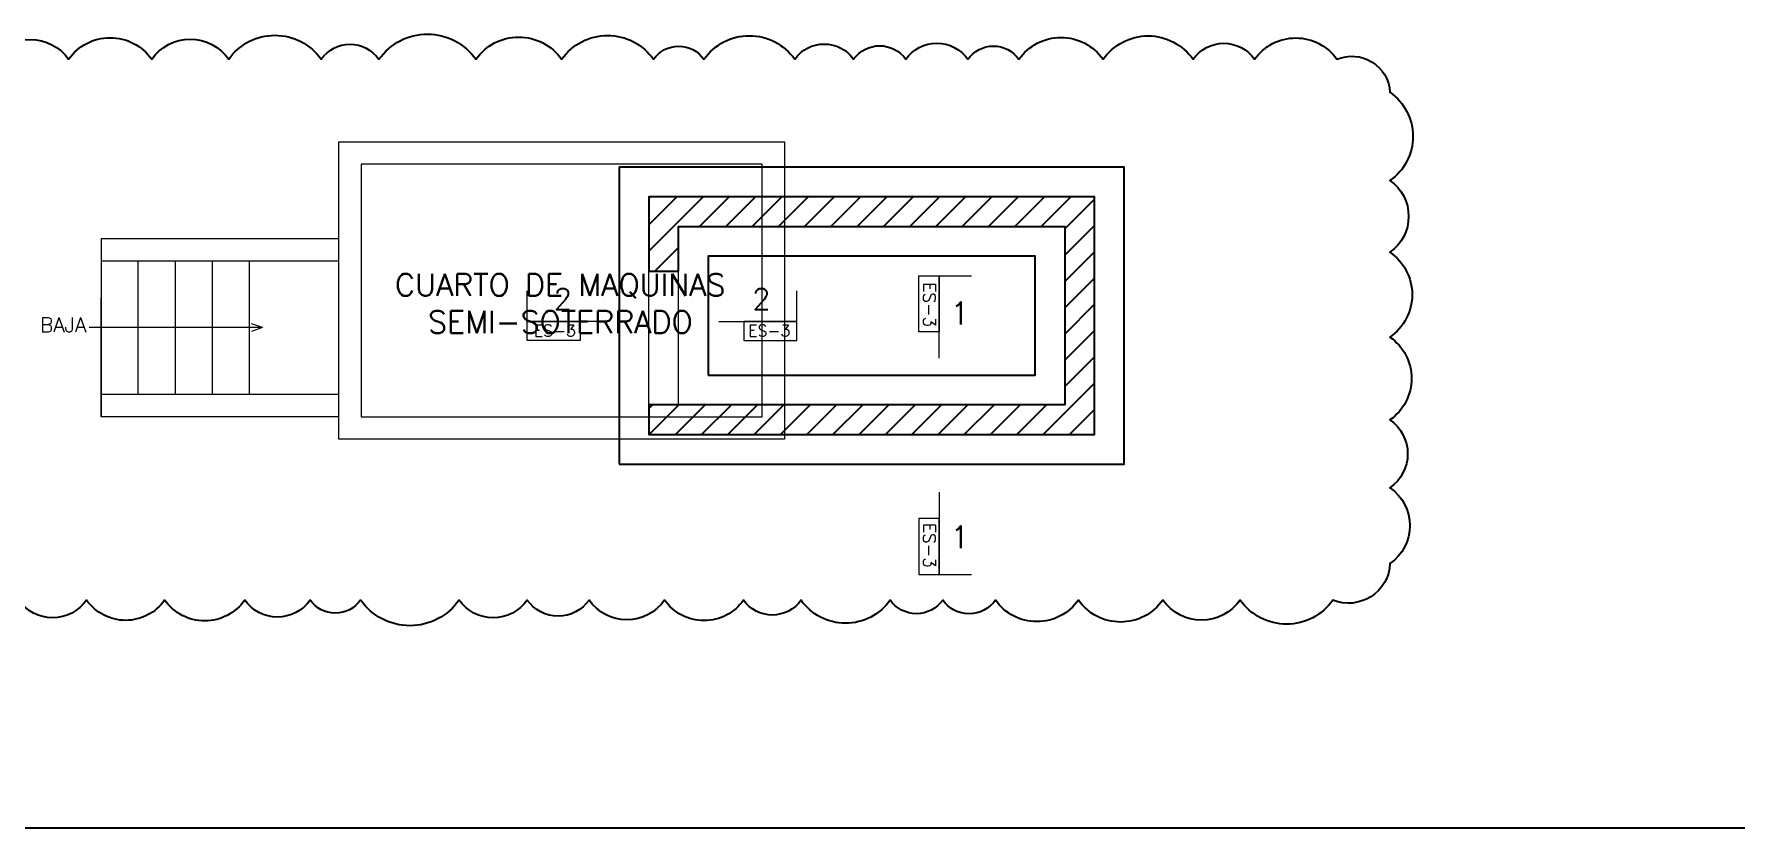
# Model space of a CAD drawing. Header units: metres. Extents: x -232 to 581, y 30 to 789.
# Drawn here: x 108.76 to 120.22, y 512.25 to 517.59 of the extents above; entities that cross this region are included whole.
import ezdxf

# ---------------------------------------------------------------- set-up
doc = ezdxf.new("R2010")
doc.units = ezdxf.units.M
doc.linetypes.add('CONTINUA', pattern=[0])
doc.linetypes.add('HIDDEN', pattern=[9.525, 6.35, -3.175])
for name, color, linetype in [('001-DIMTEXTO', 4, 'Continuous'), ('_electricos-Leyenda', 7, 'Continuous'), ('DIMTEXTO', 4, 'Continuous'), ('HATCH', 8, 'Continuous'), ('MUROS', 7, 'Continuous'), ('ZAPATAS', 6, 'Continuous')]:
    doc.layers.add(name, color=color, linetype=linetype)
for name, color, linetype, lineweight in [('A-FLOR', 253, 'Continuous', 0), ('baños', 140, 'Continuous', 0), ('textos', 7, 'Continuous', 0), ('VIGAS', 1, 'HIDDEN', 15)]:
    doc.layers.add(name, color=color, linetype=linetype, lineweight=lineweight)
doc.layers.add('PISO', color=7, linetype='Continuous', lineweight=5, true_color=0xe6e6e6)
doc.styles.add('SMPLEX', font='simplex.shx')
doc.styles.get("Standard").update_dxf_attribs({"font": 'arial.ttf'})

# ---------------------------------------------------------------- blocks, each defined once
blk = doc.blocks.new('20.03 cimentacion')
at = {"layer": 'HATCH', "linetype": 'CONTINUA', "true_color": 0x000000}
h = blk.add_hatch(dxfattribs=at)
h.set_pattern_fill('ANSI31', color=18)
h.set_pattern_definition([(45, (0, 0), (-0.08838835, 0.08838835), [])])
h.paths.add_polyline_path([(115.099, -24.896), (115.099, -24.596), (117.699, -24.596), (117.699, -25.796), (114.899, -25.796), (114.899, -25.996), (117.899, -25.996), (117.899, -24.396), (114.899, -24.396), (114.899, -24.896)])
at = {"layer": 'MUROS', "color": 18, "linetype": 'CONTINUA', "true_color": 0x000000}
blk.add_lwpolyline([(115.099, -24.896), (115.099, -24.596), (117.699, -24.596), (117.699, -25.796), (114.899, -25.796), (114.899, -25.996), (117.899, -25.996), (117.899, -24.396), (114.899, -24.396), (114.899, -24.896), (115.099, -24.896)], dxfattribs=at)
at = {"layer": 'textos', "color": 18, "linetype": 'Continuous', "ltscale": 0.01, "true_color": 0x000000}
for p, q in [((116.717, -24.928), (117.07, -24.928)), ((114.081, -25.363), (114.081, -25.029)), ((115.894, -25.363), (115.894, -25.029)), ((114.606, -25.235), (114.081, -25.235)), ((115.37, -25.235), (115.894, -25.235)), ((116.717, -26.938), (117.07, -26.938))]:
    blk.add_line(p, q, dxfattribs=at)
for points in [[(114.081, -25.363), (114.081, -25.235), (114.437, -25.235), (114.437, -25.363)], [(115.894, -25.363), (115.894, -25.235), (115.538, -25.235), (115.538, -25.363)]]:
    blk.add_lwpolyline(points, close=True, dxfattribs=at)
at = {"layer": 'VIGAS', "ltscale": 10}
for p, q in [((114.899, -25.796), (114.899, -24.896)), ((115.099, -25.796), (115.099, -24.896))]:
    blk.add_line(p, q, dxfattribs=at)
at = {"layer": 'ZAPATAS', "color": 18, "lineweight": 25, "true_color": 0x000000}
for points in [[(114.699, -26.196), (118.099, -26.196), (118.099, -24.196), (114.699, -24.196)], [(115.299, -25.596), (117.499, -25.596), (117.499, -24.796), (115.299, -24.796)]]:
    blk.add_lwpolyline(points, close=True, dxfattribs=at)
at = {"layer": 'DIMTEXTO', "color": 18, "lineweight": -3, "true_color": 0x000000, "attachment_point": 5, "style": 'SMPLEX', "bg_fill": 3, "box_fill_scale": 1.1, "bg_fill_color": 256, "bg_fill_true_color": 13158600, "bg_fill_transparency": 0}
for s, insert, char_height in [('2', (114.32, -25.083), 0.142), ('1', (116.993, -26.686), 0.15)]:
    blk.add_mtext(s, dxfattribs=dict(at, insert=insert, char_height=char_height))
at = {"layer": 'textos', "color": 18, "ltscale": 0.5, "true_color": 0x000000, "char_height": 0.0825, "attachment_point": 5, "rotation": 270, "style": 'SMPLEX'}
for insert in [(116.788, -25.123), (116.788, -26.743)]:
    blk.add_mtext('ES-3', dxfattribs=dict(at, insert=insert))
at = {"layer": 'textos', "color": 18, "ltscale": 0.5, "true_color": 0x000000, "char_height": 0.0781, "attachment_point": 5, "style": 'SMPLEX'}
for insert in [(114.266, -25.296), (115.709, -25.296)]:
    blk.add_mtext('ES-3', dxfattribs=dict(at, insert=insert))
at = {"layer": 'textos', "color": 18, "linetype": 'Continuous', "ltscale": 0.01, "true_color": 0x000000}
blk.add_line((116.853, -26.384), (116.853, -26.938), dxfattribs=at)
blk.add_lwpolyline([(116.717, -26.938), (116.853, -26.938), (116.853, -26.562), (116.717, -26.562)], close=True, dxfattribs=at)
at = {"layer": 'DIMTEXTO', "color": 18, "lineweight": -3, "true_color": 0x000000, "attachment_point": 5, "style": 'SMPLEX', "bg_fill": 3, "box_fill_scale": 1.1, "bg_fill_color": 256, "bg_fill_true_color": 13158600, "bg_fill_transparency": 0}
for s, insert, char_height in [('2', (115.656, -25.083), 0.142), ('1', (116.993, -25.179), 0.15)]:
    blk.add_mtext(s, dxfattribs=dict(at, insert=insert, char_height=char_height))
at = {"layer": 'textos', "color": 18, "linetype": 'Continuous', "ltscale": 0.01, "true_color": 0x000000}
blk.add_line((116.853, -25.482), (116.853, -24.928), dxfattribs=at)
blk.add_lwpolyline([(116.717, -24.928), (116.853, -24.928), (116.853, -25.304), (116.717, -25.304)], close=True, dxfattribs=at)
blk = doc.blocks.new('20.03.2026 LN 09 PRIMER NIVEL ARQ')
at = {"layer": 'A-FLOR', "color": 1}
blk.add_line((5.414, -66.339), (5.414, -65.539), dxfattribs=at)
blk.add_lwpolyline([(9.864, -64.639), (7.164, -64.639), (7.164, -66.339), (9.864, -66.339)], close=True, dxfattribs=at)
at = {"layer": 'PISO', "color": 1}
for p, q in [((5.414, -65.139), (7.014, -65.139)), ((5.414, -65.139), (5.414, -66.339)), ((5.414, -65.289), (7.014, -65.289)), ((5.664, -66.189), (5.664, -65.289)), ((5.914, -66.189), (5.914, -65.289)), ((6.164, -66.189), (6.164, -65.289)), ((6.414, -66.189), (6.414, -65.289)), ((7.014, -66.189), (5.414, -66.189)), ((7.014, -66.339), (5.414, -66.339))]:
    blk.add_line(p, q, dxfattribs=at)
blk.add_lwpolyline([(7.014, -64.489), (10.014, -64.489), (10.014, -66.489), (7.014, -66.489)], close=True, dxfattribs=at)
at = {"layer": 'textos', "color": 1}
for q in [(5.334, -65.739), (6.426, -65.713), (6.426, -65.765)]:
    blk.add_line((6.501, -65.739), q, dxfattribs=at)
at = {"layer": 'baños', "color": 1, "linetype": 'Continuous'}
for tag in ['MATERIAL', 'PRODUCT', 'TRADENAME', 'MODELNUMBER']:
    blk.add_attdef(tag, (-12.061, -62.071), '', height=0.0000254, rotation=359.9999, dxfattribs=at)
at = {"layer": 'textos', "color": 1, "width": 4.62864}
for s, insert, char_height, attachment_point in [('\\pxqc;{\\Fromans|c0;CUARTO DE MAQUINAS\\PSEMI-SOTERRADO}', (10.819, -65.776), 0.15, 9), ('\\pxql;{\\Fromans|c0;BAJA}', (5.002, -65.77), 0.1, 7)]:
    blk.add_mtext(s, dxfattribs=dict(at, insert=insert, char_height=char_height, attachment_point=attachment_point))

msp = doc.modelspace()

# ---------------------------------------------------------------- linework, layer by layer
at = {"layer": '_electricos-Leyenda'}
msp.add_line((23.375, 512.247), (581.349, 512.247), dxfattribs=at)

# ---------------------------------------------------------------- block references
at = {"layer": '001-DIMTEXTO', "linetype": 'CONTINUA'}
msp.add_blockref('20.03 cimentacion', (-1.996, 540.891), dxfattribs=at)

# ---------------------------------------------------------------- next in the draw order: linework, layer by layer
at = {"color": 6}
msp.add_lwpolyline([(108.484, 517.421, -0.520567), (108.997, 517.421, -0.520567), (109.557, 517.421, -0.520567), (110.075, 517.421, -0.520567), (110.697, 517.421, -0.520567), (111.086, 517.421, -0.520567), (111.739, 517.421, -0.520567), (112.316, 517.421, -0.520567), (112.934, 517.421, -0.520567), (113.274, 517.421, -0.520567), (113.885, 517.421, -0.520567), (114.281, 517.421, -0.520567), (114.632, 517.421, -0.520567), (115.05, 517.421, -0.520567), (115.394, 517.421, -0.520567), (115.96, 517.421, -0.520567), (116.566, 517.421, -0.520567), (116.98, 517.421, -0.520567), (117.534, 517.421, -0.520567), (117.891, 517.199, -0.520567), (117.891, 516.605, -0.520567), (117.891, 516.123, -0.520567), (117.891, 515.551, -0.520567), (117.891, 514.994, -0.520567), (117.891, 514.537, -0.520567), (117.891, 514.026, -0.520567), (117.507, 513.781, -0.520567), (116.883, 513.781, -0.520567), (116.362, 513.781, -0.520567), (115.794, 513.781, -0.520567), (115.236, 513.781, -0.520567), (114.881, 513.781, -0.520567), (114.527, 513.781, -0.520567), (113.927, 513.781, -0.520567), (113.54, 513.781, -0.520567), (113.009, 513.781, -0.520567), (112.501, 513.781, -0.520567), (112.084, 513.781, -0.520567), (111.626, 513.781, -0.520567), (110.963, 513.781, -0.520567), (110.623, 513.781, -0.520567), (110.183, 513.781, -0.520567), (109.644, 513.781, -0.520567), (109.118, 513.781, -0.520567), (108.662, 513.781, -0.520567)], format="xyb", dxfattribs=at)

# ---------------------------------------------------------------- next in the draw order: block references
at = {"color": 1}
msp.add_blockref('20.03.2026 LN 09 PRIMER NIVEL ARQ', (103.802, 581.354), dxfattribs=at)

doc.saveas('drawing.dxf')
